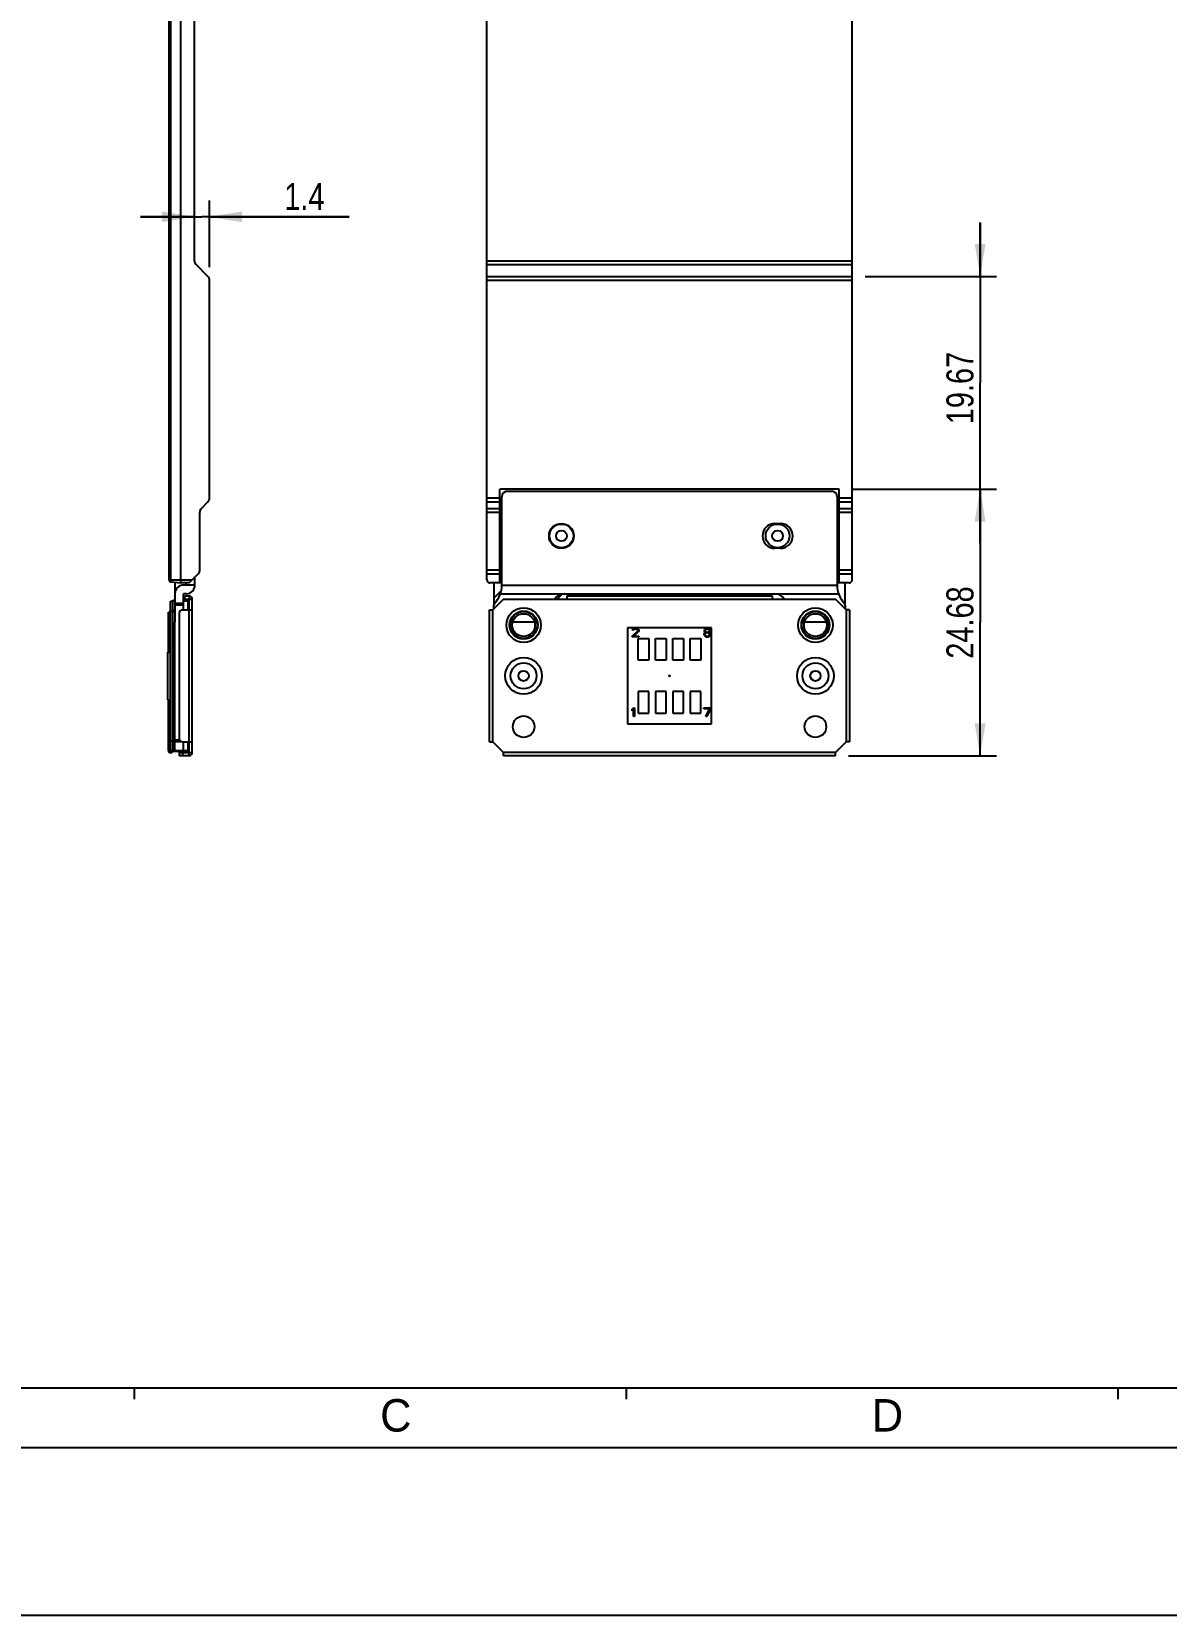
# Model space of a CAD drawing. Header units: millimetres. Extents: x 0 to 420, y 0 to 297.
# Drawn here: x 105 to 210, y 0 to 146.5 of the extents above; entities that cross this region are included whole.
import ezdxf

# ---------------------------------------------------------------- set-up
doc = ezdxf.new("R2010")
doc.units = ezdxf.units.MM
doc.header["$LTSCALE"] = 23.1
doc.layers.get('0').update_dxf_attribs({"linetype": 'CONTINUOUS'})
for name, color, linetype in [('03___PRT_ALL_CURVES', 7, 'CONTINUOUS'), ('06___PRT_ALL_SURFS', 7, 'CONTINUOUS'), ('ASSEM_MEM', 7, 'CONTINUOUS')]:
    doc.layers.add(name, color=color, linetype=linetype)
doc.styles.get("Standard").update_dxf_attribs({"font": 'txt', "width": 0.8})
doc.styles.add('TEXTSTYLE_2', font='txt')
doc.dimstyles.new('DIMSTYLE_1', dxfattribs={"dimtxt": 2.5, "dimasz": 3, "dimexe": 1.5, "dimexo": 1.2, "dimtad": 1, "dimdsep": 46, "dimtxsty": 'STANDARD', "dimblk": '_FILLED', "dimblk1": '_FILLED', "dimblk2": '_FILLED', "dimcen": 0.09, "dimazin": 2, "dimtp": 0.01, "dimtm": 0.01, "dimtfac": 1, "dimtofl": 0, "dimtmove": 0, "dimatfit": 3, "dimldrblk": '_FILLED', "dimfxl": 1, "dimtolj": 1, "dimarcsym": 0})

# ---------------------------------------------------------------- blocks, each defined once
blk = doc.blocks.new('_FILLED')
at = {"color": 0, "linetype": 'BYBLOCK'}
blk.add_solid([(0, 0), (-1, 0.167), (-1, -0.167)], dxfattribs=at)
blk = doc.blocks.new('*D9')
at = {"color": 7, "linetype": 'CONTINUOUS'}
for p, q in [((180.94, 104.18), (194.27, 104.18)), ((192.77, 104.18), (192.77, 91.84)), ((192.77, 79.5), (192.77, 91.84)), ((180.58, 79.5), (194.27, 79.5))]:
    blk.add_line(p, q, dxfattribs=at)
at = {"color": 7, "linetype": 'CONTINUOUS', "xscale": 3, "yscale": 3, "zscale": 3}
for p, rotation in [((192.77, 104.18), 90), ((192.77, 79.5), 270)]:
    blk.add_blockref('_FILLED', p, dxfattribs=dict(at, rotation=rotation))
at = {"color": 7, "linetype": 'CONTINUOUS', "insert": (189.65, 91.84), "char_height": 2.5, "width": 10, "attachment_point": 2, "rotation": 90, "line_spacing_factor": 0.9}
blk.add_mtext('24.68', dxfattribs=at)
blk = doc.blocks.new('*D10')
at = {"color": 7, "linetype": 'CONTINUOUS'}
for p, q in [((192.77, 123.85), (192.77, 128.85)), ((192.77, 128.85), (192.77, 114.01)), ((182.14, 123.85), (194.27, 123.85)), ((192.77, 99.18), (192.77, 114.01)), ((180.94, 104.18), (194.27, 104.18)), ((192.77, 104.18), (192.77, 99.18))]:
    blk.add_line(p, q, dxfattribs=at)
at = {"color": 7, "linetype": 'CONTINUOUS', "xscale": 3, "yscale": 3, "zscale": 3}
for p, rotation in [((192.77, 123.85), 270), ((192.77, 104.18), 90)]:
    blk.add_blockref('_FILLED', p, dxfattribs=dict(at, rotation=rotation))
at = {"color": 7, "linetype": 'CONTINUOUS', "insert": (189.65, 113.53), "char_height": 2.5, "width": 10, "attachment_point": 2, "rotation": 90, "line_spacing_factor": 0.9}
blk.add_mtext('19.67', dxfattribs=at)
blk = doc.blocks.new('*D11')
at = {"color": 7, "linetype": 'CONTINUOUS'}
for p, q in [((121.46, 124.7), (121.46, 130.87)), ((120.06, 129.37), (115.06, 129.37)), ((115.06, 129.37), (120.76, 129.37)), ((134.38, 129.37), (120.76, 129.37)), ((121.46, 129.37), (134.38, 129.37))]:
    blk.add_line(p, q, dxfattribs=at)
at = {"color": 7, "linetype": 'CONTINUOUS', "xscale": 3, "yscale": 3, "zscale": 3}
blk.add_blockref('_FILLED', (120.06, 129.37), dxfattribs=at)
at = {"color": 7, "linetype": 'CONTINUOUS', "xscale": 3, "yscale": 3, "zscale": 3, "rotation": 180}
blk.add_blockref('_FILLED', (121.46, 129.37), dxfattribs=at)
at = {"color": 7, "linetype": 'CONTINUOUS', "insert": (128.38, 132.5), "char_height": 2.5, "width": 6, "attachment_point": 1, "line_spacing_factor": 0.9}
blk.add_mtext('1.4', dxfattribs=at)

msp = doc.modelspace()

# ---------------------------------------------------------------- linework, layer by layer
at = {"color": 7, "linetype": 'CONTINUOUS'}
for p, q in [((147.113, 125.31), (180.938, 125.31)), ((147.113, 124.957), (180.938, 124.957)), ((147.113, 123.85), (180.938, 123.85)), ((147.113, 123.496), (180.938, 123.496)), ((396, 21), (23.5, 21)), ((114.5, 21), (114.5, 20)), ((160, 21), (160, 20)), ((205.5, 21), (205.5, 20)), ((401, 15.5), (19, 15.5)), ((0, 0), (420, 0))]:
    msp.add_line(p, q, dxfattribs=at)
at = {"layer": '03___PRT_ALL_CURVES', "color": 7, "linetype": 'CONTINUOUS'}
msp.add_line((117.711, 96.603), (117.711, 209.403), dxfattribs=at)
at = {"layer": '06___PRT_ALL_SURFS', "color": 7, "linetype": 'CONTINUOUS'}
for p, q in [((117.891, 95.6), (117.891, 209.606)), ((118.811, 95.503), (118.811, 210.903)), ((120.061, 125.31), (120.061, 209.703)), ((147.113, 95.803), (147.113, 209.903)), ((180.938, 95.803), (180.938, 209.903)), ((117.711, 95.799), (117.711, 209.407)), ((121.315, 123.85), (120.208, 124.957)), ((121.461, 103.36), (121.461, 123.496)), ((179.738, 104.18), (148.313, 104.18)), ((148.313, 95.503), (148.313, 104.18)), ((179.738, 95.503), (179.738, 104.18)), ((120.708, 102.4), (121.315, 103.007)), ((147.113, 103.36), (148.313, 103.36)), ((147.113, 103.007), (148.313, 103.007)), ((179.738, 103.36), (180.938, 103.36)), ((179.738, 103.007), (180.938, 103.007)), ((120.561, 96.71), (120.561, 102.046)), ((147.113, 102.4), (148.313, 102.4)), ((147.113, 102.046), (148.313, 102.046)), ((179.738, 102.4), (180.938, 102.4)), ((179.738, 102.046), (180.938, 102.046)), ((147.113, 96.71), (148.313, 96.71)), ((179.738, 96.71), (180.938, 96.71)), ((117.711, 95.803), (119.861, 95.803)), ((117.87, 95.603), (117.891, 95.6)), ((117.891, 95.6), (118.811, 95.503)), ((119.561, 95.503), (118.811, 95.503)), ((119.561, 95.503), (120.415, 96.357)), ((147.113, 96.357), (148.313, 96.357)), ((148.513, 95.503), (147.413, 95.503)), ((180.638, 95.503), (179.538, 95.503)), ((179.738, 96.357), (180.938, 96.357))]:
    msp.add_line(p, q, dxfattribs=at)
for centre, radius in [((154.025, 99.853), 1.1), ((154.025, 99.853), 0.5), ((174.025, 99.853), 1.1), ((174.025, 99.853), 0.5)]:
    msp.add_circle(centre, radius, dxfattribs=at)
for centre, radius, start, end in [((120.561, 125.31), 0.5, 180, 225), ((120.961, 123.496), 0.5, 0, 45), ((120.961, 103.36), 0.5, 315, 360), ((121.061, 102.046), 0.5, 135, 180), ((120.061, 96.71), 0.5, 315, 360), ((117.911, 95.799), 0.2, 180, 264), ((147.413, 95.803), 0.3, 180, 270), ((180.638, 95.803), 0.3, 270, 360)]:
    msp.add_arc(centre, radius, start, end, dxfattribs=at)
at = {"layer": 'ASSEM_MEM', "color": 7, "linetype": 'CONTINUOUS'}
for p, q in [((148.513, 95.303), (148.513, 103.479)), ((149.013, 103.979), (179.038, 103.979)), ((179.538, 103.479), (179.538, 95.303)), ((173.775, 101.003), (174.275, 101.003)), ((174.275, 98.703), (173.775, 98.703)), ((118.261, 95.561), (118.261, 91.903)), ((120.111, 95.303), (119.061, 95.303)), ((119.311, 95.303), (119.311, 95.503)), ((120.111, 95.303), (120.111, 96.053)), ((147.775, 95.503), (147.775, 93.449)), ((148.513, 95.303), (179.538, 95.303)), ((180.275, 93.586), (180.275, 95.503)), ((117.861, 93.803), (118.061, 93.803)), ((117.861, 80.003), (117.861, 93.803)), ((118.061, 93.903), (118.261, 93.903)), ((118.061, 79.903), (118.061, 93.903)), ((118.061, 93.845), (118.261, 93.845)), ((119.311, 94.503), (119.061, 94.503)), ((119.061, 93.003), (119.061, 94.503)), ((119.061, 93.903), (119.461, 93.903)), ((119.061, 93.845), (119.461, 93.845)), ((119.166, 94.303), (119.561, 94.303)), ((119.166, 94.003), (119.166, 94.303)), ((119.166, 94.003), (119.561, 94.003)), ((119.461, 93.903), (119.461, 93.003)), ((119.561, 93.803), (119.461, 93.803)), ((119.561, 94.303), (119.561, 94.003)), ((119.561, 94.003), (119.861, 94.003)), ((119.561, 93.003), (119.561, 94.003)), ((119.861, 79.803), (119.861, 94.003)), ((148.675, 94.003), (147.675, 93.003)), ((147.775, 94.102), (148.457, 94.783)), ((148.381, 94.503), (179.669, 94.503)), ((148.675, 94.003), (179.375, 94.003)), ((153.616, 94.003), (154.087, 94.473)), ((154.525, 94.303), (173.525, 94.303)), ((154.525, 94.303), (154.525, 94.003)), ((159.856, 94.303), (160.056, 94.503)), ((165.796, 94.303), (165.996, 94.503)), ((171.735, 94.303), (171.935, 94.503)), ((173.525, 94.303), (173.525, 94.003)), ((180.375, 93.003), (179.375, 94.003)), ((117.661, 92.803), (117.861, 92.803)), ((117.661, 89.103), (117.661, 92.803)), ((117.861, 92.903), (118.061, 92.903)), ((118.261, 92.962), (118.061, 92.962)), ((118.261, 92.82), (118.061, 92.82)), ((119.061, 93.586), (118.261, 93.586)), ((119.061, 93.449), (118.261, 93.449)), ((118.661, 92.703), (118.661, 81.103)), ((118.961, 93.003), (119.861, 93.003)), ((119.561, 80.803), (119.561, 93.003)), ((147.375, 93.003), (147.675, 93.003)), ((147.375, 80.803), (147.375, 93.003)), ((147.675, 80.803), (147.675, 93.003)), ((147.775, 93.103), (147.775, 93.449)), ((180.275, 93.449), (180.275, 93.103)), ((180.675, 93.003), (180.375, 93.003)), ((180.375, 93.003), (180.375, 80.803)), ((180.675, 93.003), (180.675, 80.803)), ((117.661, 91.957), (117.861, 91.957)), ((118.261, 79.903), (118.261, 91.903)), ((149.528, 91.903), (151.522, 91.903)), ((167.925, 91.353), (160.125, 91.353)), ((160.125, 91.353), (160.125, 82.453)), ((160.579, 90.593), (161.045, 91.019)), ((160.595, 91.121), (160.612, 91.189)), ((160.679, 91.121), (160.595, 91.121)), ((160.612, 91.189), (160.679, 91.257)), ((160.679, 91.257), (160.745, 91.291)), ((160.712, 91.172), (160.679, 91.121)), ((160.762, 91.206), (160.712, 91.172)), ((161.129, 90.968), (160.712, 90.593)), ((160.745, 91.291), (160.862, 91.308)), ((160.845, 91.223), (160.762, 91.206)), ((160.912, 91.223), (160.845, 91.223)), ((160.862, 91.308), (160.929, 91.308)), ((160.995, 91.206), (160.912, 91.223)), ((160.929, 91.308), (161.029, 91.291)), ((161.045, 91.172), (160.995, 91.206)), ((161.029, 91.291), (161.095, 91.257)), ((161.079, 91.121), (161.045, 91.172)), ((161.045, 91.019), (161.079, 91.087)), ((161.079, 91.087), (161.079, 91.121)), ((161.095, 91.257), (161.162, 91.189)), ((161.162, 91.019), (161.129, 90.968)), ((161.162, 91.189), (161.179, 91.121)), ((161.179, 91.087), (161.162, 91.019)), ((161.179, 91.121), (161.179, 91.087)), ((167.25, 90.849), (167.216, 90.764)), ((167.266, 91.189), (167.233, 91.104)), ((167.233, 91.104), (167.233, 91.053)), ((167.233, 91.053), (167.266, 90.985)), ((167.316, 90.9), (167.25, 90.849)), ((167.316, 91.24), (167.266, 91.189)), ((167.266, 90.985), (167.316, 90.934)), ((167.35, 90.832), (167.3, 90.764)), ((167.4, 91.291), (167.316, 91.24)), ((167.35, 91.155), (167.316, 91.104)), ((167.316, 91.104), (167.316, 91.07)), ((167.316, 91.07), (167.35, 91.019)), ((167.316, 90.934), (167.35, 90.917)), ((167.35, 90.917), (167.316, 90.9)), ((167.416, 91.206), (167.35, 91.155)), ((167.35, 91.019), (167.416, 90.968)), ((167.416, 90.866), (167.35, 90.832)), ((167.483, 91.308), (167.4, 91.291)), ((167.483, 91.223), (167.416, 91.206)), ((167.416, 90.968), (167.483, 90.951)), ((167.483, 90.883), (167.416, 90.866)), ((167.55, 91.308), (167.483, 91.308)), ((167.55, 91.223), (167.483, 91.223)), ((167.483, 90.951), (167.55, 90.951)), ((167.55, 90.883), (167.483, 90.883)), ((167.633, 91.291), (167.55, 91.308)), ((167.616, 91.206), (167.55, 91.223)), ((167.55, 90.951), (167.616, 90.968)), ((167.616, 90.866), (167.55, 90.883)), ((167.683, 91.155), (167.616, 91.206)), ((167.616, 90.968), (167.683, 91.019)), ((167.683, 90.832), (167.616, 90.866)), ((167.716, 91.24), (167.633, 91.291)), ((167.716, 91.104), (167.683, 91.155)), ((167.683, 91.019), (167.716, 91.07)), ((167.683, 90.917), (167.716, 90.934)), ((167.716, 90.9), (167.683, 90.917)), ((167.733, 90.764), (167.683, 90.832)), ((167.766, 91.189), (167.716, 91.24)), ((167.716, 91.07), (167.716, 91.104)), ((167.716, 90.934), (167.766, 90.985)), ((167.783, 90.849), (167.716, 90.9)), ((167.8, 91.104), (167.766, 91.189)), ((167.766, 90.985), (167.8, 91.053)), ((167.816, 90.764), (167.783, 90.849)), ((167.8, 91.053), (167.8, 91.104)), ((167.925, 82.453), (167.925, 91.353)), ((176.528, 91.903), (178.522, 91.903)), ((160.579, 90.508), (160.579, 90.593)), ((161.179, 90.508), (160.579, 90.508)), ((160.712, 90.593), (161.179, 90.593)), ((161.125, 90.353), (162.125, 90.353)), ((161.125, 88.353), (161.125, 90.353)), ((161.179, 90.593), (161.179, 90.508)), ((162.125, 90.353), (162.125, 88.353)), ((162.725, 90.353), (163.725, 90.353)), ((162.725, 88.353), (162.725, 90.353)), ((163.725, 90.353), (163.725, 88.353)), ((164.325, 90.353), (165.325, 90.353)), ((164.325, 88.353), (164.325, 90.353)), ((165.325, 90.353), (165.325, 88.353)), ((165.925, 90.353), (166.925, 90.353)), ((165.925, 88.353), (165.925, 90.353)), ((166.925, 90.353), (166.925, 88.353)), ((167.216, 90.764), (167.216, 90.712)), ((167.216, 90.712), (167.25, 90.627)), ((167.25, 90.627), (167.3, 90.576)), ((167.3, 90.764), (167.3, 90.712)), ((167.3, 90.712), (167.35, 90.644)), ((167.3, 90.576), (167.383, 90.525)), ((167.35, 90.644), (167.416, 90.61)), ((167.383, 90.525), (167.466, 90.508)), ((167.416, 90.61), (167.483, 90.593)), ((167.466, 90.508), (167.566, 90.508)), ((167.483, 90.593), (167.55, 90.593)), ((167.55, 90.593), (167.616, 90.61)), ((167.566, 90.508), (167.65, 90.525)), ((167.616, 90.61), (167.683, 90.644)), ((167.65, 90.525), (167.733, 90.576)), ((167.683, 90.644), (167.733, 90.712)), ((167.733, 90.712), (167.733, 90.764)), ((167.733, 90.576), (167.783, 90.627)), ((167.783, 90.627), (167.816, 90.712)), ((167.816, 90.712), (167.816, 90.764)), ((117.611, 89.103), (117.861, 89.103)), ((117.611, 84.703), (117.611, 89.103)), ((162.125, 88.353), (161.125, 88.353)), ((163.725, 88.353), (162.725, 88.353)), ((165.325, 88.353), (164.325, 88.353)), ((166.925, 88.353), (165.925, 88.353)), ((162.125, 85.453), (161.125, 85.453)), ((161.125, 85.453), (161.125, 83.453)), ((162.125, 83.453), (162.125, 85.453)), ((163.725, 85.453), (162.725, 85.453)), ((162.725, 85.453), (162.725, 83.453)), ((163.725, 83.453), (163.725, 85.453)), ((165.325, 85.453), (164.325, 85.453)), ((164.325, 85.453), (164.325, 83.453)), ((165.325, 83.453), (165.325, 85.453)), ((166.925, 85.453), (165.925, 85.453)), ((165.925, 85.453), (165.925, 83.453)), ((166.925, 83.453), (166.925, 85.453)), ((117.611, 84.703), (117.861, 84.703)), ((117.661, 80.003), (117.661, 84.703)), ((160.579, 83.813), (160.679, 83.933)), ((160.579, 83.677), (160.579, 83.813)), ((160.679, 83.796), (160.579, 83.677)), ((160.679, 83.933), (160.779, 83.933)), ((160.679, 83.133), (160.679, 83.796)), ((160.779, 83.933), (160.779, 83.133)), ((167.216, 83.933), (167.816, 83.933)), ((167.216, 83.848), (167.216, 83.933)), ((167.716, 83.848), (167.216, 83.848)), ((167.383, 83.133), (167.716, 83.848)), ((167.816, 83.848), (167.483, 83.133)), ((167.816, 83.933), (167.816, 83.848)), ((160.125, 82.453), (167.925, 82.453)), ((160.779, 83.133), (160.679, 83.133)), ((161.125, 83.453), (162.125, 83.453)), ((162.725, 83.453), (163.725, 83.453)), ((164.325, 83.453), (165.325, 83.453)), ((165.925, 83.453), (166.925, 83.453)), ((167.483, 83.133), (167.383, 83.133)), ((117.861, 80.903), (118.061, 80.903)), ((118.061, 80.986), (118.689, 80.986)), ((118.061, 80.845), (118.816, 80.845)), ((118.961, 80.803), (119.861, 80.803)), ((119.061, 79.903), (119.061, 80.803)), ((119.461, 80.803), (119.461, 79.903)), ((119.561, 79.803), (119.561, 80.803)), ((147.375, 80.803), (147.675, 80.803)), ((147.675, 80.803), (148.675, 79.803)), ((179.375, 79.803), (180.375, 80.803)), ((180.675, 80.803), (180.375, 80.803)), ((117.661, 80.003), (118.061, 80.003)), ((119.461, 79.962), (118.061, 79.962)), ((119.461, 79.903), (118.061, 79.903)), ((118.661, 79.803), (119.561, 79.803)), ((118.661, 79.803), (118.661, 79.503)), ((119.561, 79.503), (118.661, 79.503)), ((118.961, 79.803), (118.961, 79.503)), ((119.561, 80.003), (119.461, 80.003)), ((119.561, 79.803), (119.861, 79.803)), ((119.561, 79.503), (119.561, 79.803)), ((179.375, 79.803), (148.675, 79.803)), ((148.675, 79.503), (148.675, 79.803)), ((179.375, 79.503), (148.675, 79.503)), ((179.375, 79.503), (179.375, 79.803))]:
    msp.add_line(p, q, dxfattribs=at)
for centre, radius in [((154.025, 99.853), 1.15), ((150.525, 91.603), 1.6), ((150.525, 91.603), 1.3), ((150.525, 91.603), 1.25), ((150.525, 91.603), 1.05), ((177.525, 91.603), 1.6), ((177.525, 91.603), 1.3), ((177.525, 91.603), 1.25), ((177.525, 91.603), 1.05), ((150.525, 86.903), 1.7), ((150.525, 86.903), 1.2), ((177.525, 86.903), 1.7), ((177.525, 86.903), 1.2), ((150.525, 86.903), 0.475), ((164.025, 86.903), 0.05), ((177.525, 86.903), 0.475), ((150.525, 82.203), 1), ((177.525, 82.203), 1)]:
    msp.add_circle(centre, radius, dxfattribs=at)
for centre, radius, start, end in [((149.013, 103.479), 0.5, 90, 180), ((179.038, 103.479), 0.5, 0, 90), ((173.775, 99.853), 1.15, 90, 270), ((174.275, 99.853), 1.15, 270, 90), ((119.061, 94.503), 0.8, 90, 180), ((119.311, 95.303), 0.8, 270, 360), ((146.013, 95.303), 2.5, 316.62312, 360), ((182.038, 95.303), 2.5, 180, 223.37688), ((119.561, 94.003), 0.3, 0, 90), ((154.275, 93.503), 1, 90, 149.64444), ((173.775, 93.503), 1, 30.35556, 90), ((118.961, 92.703), 0.3, 90, 180), ((147.975, 93.449), 0.2, 136.62312, 180), ((180.075, 93.449), 0.2, 0, 43.37688), ((118.961, 81.103), 0.3, 180, 270), ((117.861, 80.003), 0.2, 180, 360), ((119.561, 79.803), 0.3, 270, 360)]:
    msp.add_arc(centre, radius, start, end, dxfattribs=at)

# ---------------------------------------------------------------- texts
at = {"color": 7, "linetype": 'CONTINUOUS', "char_height": 3, "width": 3, "attachment_point": 1, "line_spacing_factor": 0.9, "style": 'TEXTSTYLE_2'}
for s, insert in [('C', (137.25, 20)), ('D', (182.75, 20))]:
    msp.add_mtext(s, dxfattribs=dict(at, insert=insert))

# ---------------------------------------------------------------- dimensions: what is measured, and where the dimension line sits
at = {"color": 7, "linetype": 'CONTINUOUS'}
for base, p1, p2, angle, picture, middle in [((120.061, 129.372), (121.461, 123.496), (120.061, 125.31), 180, '*D11', (131.696, 129.372)), ((192.774, 104.18), (180.938, 123.85), (179.738, 104.18), 270, '*D10', (192.774, 113.78)), ((192.774, 104.18), (179.375, 79.503), (179.738, 104.18), 90, '*D9', (192.774, 91.904))]:
    dim = msp.add_linear_dim(base=base, p1=p1, p2=p2, angle=angle, dimstyle='DIMSTYLE_1', dxfattribs=at)
    dim.commit()
    dim.dimension.update_dxf_attribs({"geometry": picture, "text_midpoint": middle, "dimtype": 160})

doc.saveas('drawing.dxf')
